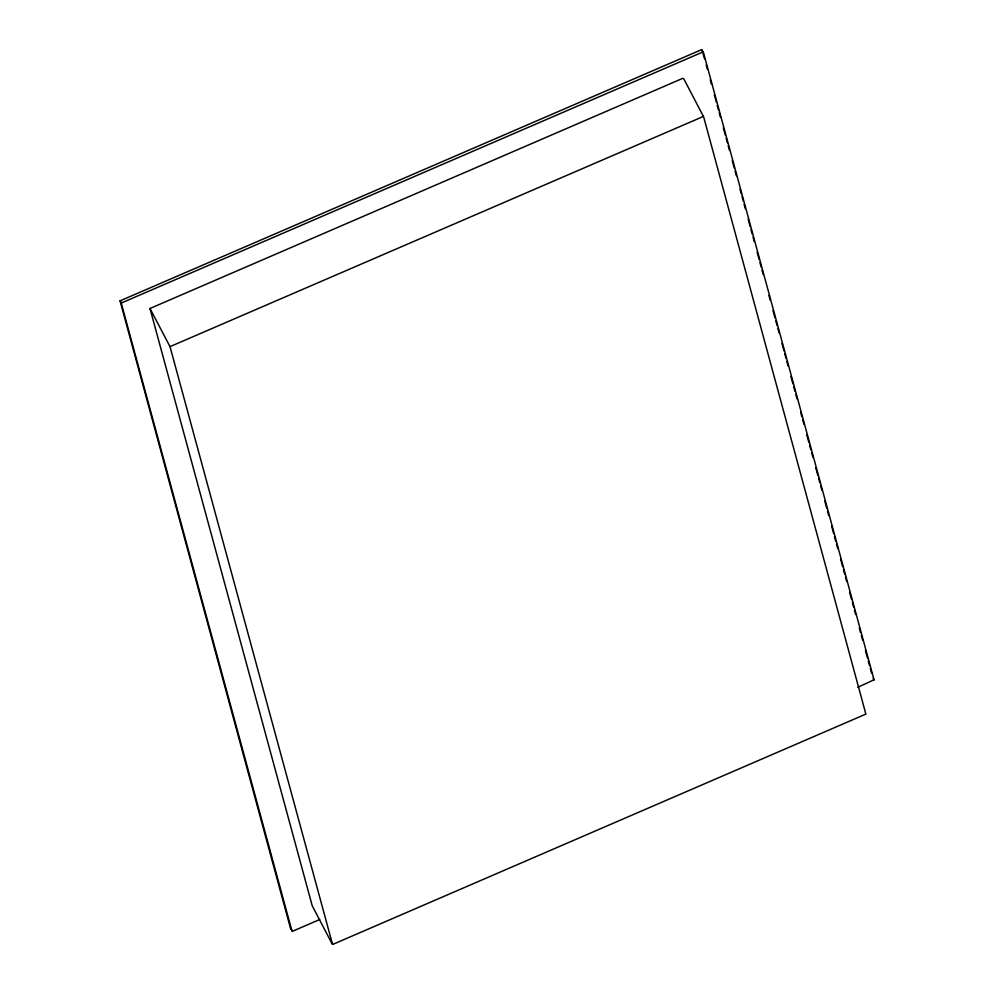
<?xml version="1.0" encoding="UTF-8"?>
<svg xmlns="http://www.w3.org/2000/svg" width="994" height="994" viewBox="0 0 994 994"><rect width="100%" height="100%" fill="white"/><g stroke="black" fill="none" stroke-linecap="round" stroke-linejoin="round"><path stroke-width="1.49" d="M857.785 687.289L874.024 679.809L703.392 52.284L701.342 49.762L120.063 300.847L290.608 928.682L292.658 931.204L319.708 919.525M149.982 308.488L312.215 905.758L332.182 943.989L333.152 944.238L865.873 714.102L703.64 116.845L683.673 78.601L682.704 78.364L149.982 308.488L170.011 346.633L332.518 944.3M703.118 51.887L121.802 302.822L120.063 300.847M703.367 116.447L170.011 346.633M701.975 49.7L704.584 58.882M292.025 931.266L121.218 303.033M873.167 678.393L873.937 680.12M706.212 64.871L707.442 69.369M710.288 79.855L711.505 84.341M714.363 94.828L716.401 102.32M717.208 105.314L718.426 109.812M719.246 112.807L720.464 117.292M723.321 127.779L725.359 135.271M726.167 138.265L727.384 142.751M728.204 145.745L729.422 150.243M732.28 160.73L734.317 168.21M735.125 171.204L736.343 175.702M740.008 189.183L741.238 193.681M742.046 196.675L743.276 201.161M744.084 204.155L745.301 208.653M748.159 219.14L750.197 226.62M751.004 229.614L752.234 234.112M753.042 237.106L754.26 241.604M757.117 252.078L759.155 259.571M759.963 262.565L761.193 267.063M762 270.057L763.23 274.543M768.921 295.516L770.151 300.014M772.997 310.488L775.034 317.981M775.854 320.975L777.072 325.473M777.88 328.467L779.11 332.953M781.955 343.439L783.993 350.932M784.813 353.926L786.03 358.424M786.838 361.418L788.068 365.904M790.913 376.391L792.951 383.883M793.771 386.877L794.989 391.363M795.796 394.357L797.026 398.855M800.692 412.336L801.909 416.821M802.73 419.828L803.947 424.314M806.793 434.8L808.83 442.293M809.65 445.287L810.868 449.773M811.688 452.767L812.906 457.265M815.751 467.752L817.789 475.231M818.609 478.226L819.826 482.724M820.646 485.718L821.864 490.216M824.709 500.69L826.747 508.182M827.567 511.177L828.785 515.675M831.643 526.161L833.668 533.641M834.488 536.636L835.706 541.134M836.526 544.128L837.743 548.626M840.601 559.1L842.626 566.592M843.446 569.587L844.664 574.085M845.484 577.079L846.702 581.565M849.559 592.051L851.585 599.544M852.405 602.538L853.622 607.036M854.442 610.03L855.66 614.516M859.325 627.997L860.543 632.495M861.363 635.489L862.581 639.974M865.439 650.461L867.476 657.953M868.284 660.948L869.501 665.433M870.322 668.44L871.539 672.926"/></g></svg>
